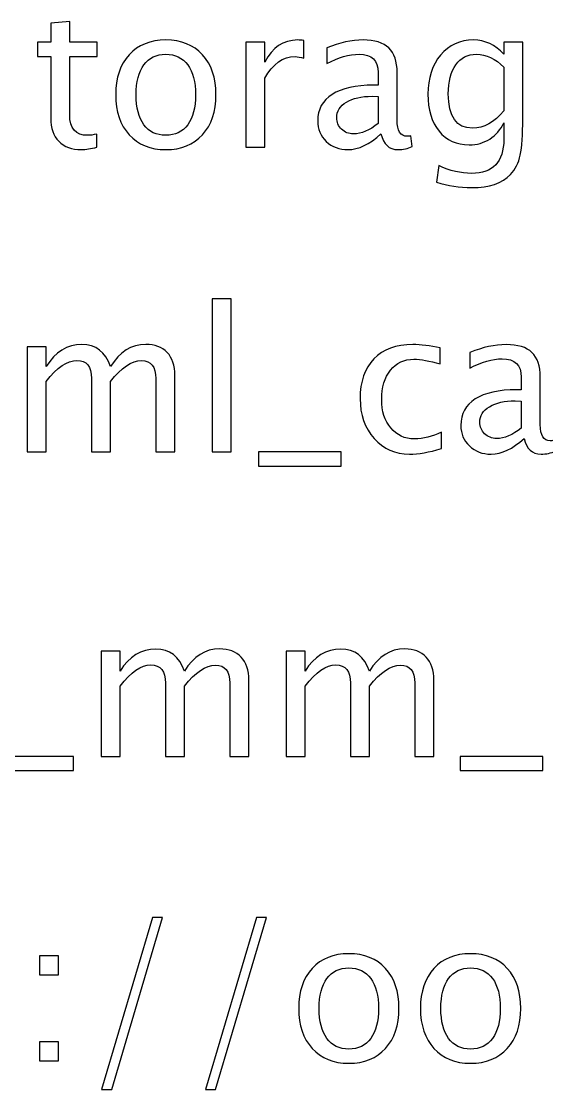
# Model space of a CAD drawing. Header units: centimetres. Extents: x -87 to 69, y -70 to 88.
# Drawn here: x 26.02 to 33.03, y 53.09 to 67.35 of the extents above; entities that cross this region are included whole.
import ezdxf

# ---------------------------------------------------------------- set-up
doc = ezdxf.new("R2010")
doc.units = ezdxf.units.CM
doc.header["$MEASUREMENT"] = 0
doc.layers.add('Layer 1', color=7, linetype='Continuous')

msp = doc.modelspace()

# ---------------------------------------------------------------- linework, layer by layer
at = {"layer": 'Layer 1'}
for points, knots in [([(27.02553, 65.67088), (26.94704, 65.64927), (26.87869, 65.63869), (26.82092, 65.63869), (26.82092, 65.63869), (26.69127, 65.63869), (26.59029, 65.67573), (26.51797, 65.74981), (26.51797, 65.74981), (26.44521, 65.8239), (26.40905, 65.92664), (26.40905, 66.0585), (26.40905, 66.0585), (26.40905, 66.0585), (26.40905, 66.88223), (26.40905, 66.88223), (26.40905, 66.88223), (26.40905, 66.88223), (26.23355, 66.88223), (26.23355, 66.88223), (26.23355, 66.88223), (26.23355, 66.88223), (26.23355, 67.07273), (26.23355, 67.07273), (26.23355, 67.07273), (26.23355, 67.07273), (26.40905, 67.07273), (26.40905, 67.07273), (26.40905, 67.07273), (26.40905, 67.07273), (26.40905, 67.32629), (26.40905, 67.32629), (26.40905, 67.32629), (26.40905, 67.32629), (26.66305, 67.35054), (26.66305, 67.35054), (26.66305, 67.35054), (26.66305, 67.35054), (26.66305, 67.07273), (26.66305, 67.07273), (26.66305, 67.07273), (26.66305, 67.07273), (27.03082, 67.07273), (27.03082, 67.07273), (27.03082, 67.07273), (27.03082, 67.07273), (27.03082, 66.88223), (27.03082, 66.88223), (27.03082, 66.88223), (27.03082, 66.88223), (26.66305, 66.88223), (26.66305, 66.88223), (26.66305, 66.88223), (26.66305, 66.88223), (26.66305, 66.10436), (26.66305, 66.10436), (26.66305, 66.10436), (26.66305, 65.92091), (26.74287, 65.82919), (26.90206, 65.82919), (26.90206, 65.82919), (26.93601, 65.82919), (26.97702, 65.83492), (27.02553, 65.84595), (27.02553, 65.84595), (27.02553, 65.84595), (27.02553, 65.67088), (27.02553, 65.67088)], [0, 0, 0, 0, 0.05555556, 0.05555556, 0.05555556, 0.05555556, 0.11111111, 0.11111111, 0.11111111, 0.11111111, 0.16666667, 0.16666667, 0.16666667, 0.16666667, 0.22222222, 0.22222222, 0.22222222, 0.22222222, 0.27777778, 0.27777778, 0.27777778, 0.27777778, 0.33333333, 0.33333333, 0.33333333, 0.33333333, 0.38888889, 0.38888889, 0.38888889, 0.38888889, 0.44444444, 0.44444444, 0.44444444, 0.44444444, 0.5, 0.5, 0.5, 0.5, 0.55555556, 0.55555556, 0.55555556, 0.55555556, 0.61111111, 0.61111111, 0.61111111, 0.61111111, 0.66666667, 0.66666667, 0.66666667, 0.66666667, 0.72222222, 0.72222222, 0.72222222, 0.72222222, 0.77777778, 0.77777778, 0.77777778, 0.77777778, 0.83333333, 0.83333333, 0.83333333, 0.83333333, 0.88888889, 0.88888889, 0.88888889, 0.88888889, 1, 1, 1, 1]), ([(27.94628, 65.63869), (27.74035, 65.63869), (27.57719, 65.70439), (27.45724, 65.8358), (27.45724, 65.8358), (27.33686, 65.96721), (27.27688, 66.14581), (27.27688, 66.37114), (27.27688, 66.37114), (27.27688, 66.59604), (27.33686, 66.77419), (27.45724, 66.90516), (27.45724, 66.90516), (27.57719, 67.03613), (27.74035, 67.10183), (27.94628, 67.10183), (27.94628, 67.10183), (28.15221, 67.10183), (28.31537, 67.03613), (28.43532, 66.90516), (28.43532, 66.90516), (28.5557, 66.77419), (28.61567, 66.59604), (28.61567, 66.37114), (28.61567, 66.37114), (28.61567, 66.14581), (28.5557, 65.96721), (28.43532, 65.8358), (28.43532, 65.8358), (28.31537, 65.70439), (28.15221, 65.63869), (27.94628, 65.63869)], [0, 0, 0, 0, 0.11111111, 0.11111111, 0.11111111, 0.11111111, 0.22222222, 0.22222222, 0.22222222, 0.22222222, 0.33333333, 0.33333333, 0.33333333, 0.33333333, 0.44444444, 0.44444444, 0.44444444, 0.44444444, 0.55555556, 0.55555556, 0.55555556, 0.55555556, 0.66666667, 0.66666667, 0.66666667, 0.66666667, 0.77777778, 0.77777778, 0.77777778, 0.77777778, 1, 1, 1, 1]), ([(29.01343, 65.67044), (29.01343, 65.67044), (29.01343, 67.07273), (29.01343, 67.07273), (29.01343, 67.07273), (29.01343, 67.07273), (29.26743, 67.07273), (29.26743, 67.07273), (29.26743, 67.07273), (29.26743, 67.07273), (29.26743, 66.80771), (29.26743, 66.80771), (29.26743, 66.80771), (29.36841, 67.00394), (29.51481, 67.10183), (29.70708, 67.10183), (29.70708, 67.10183), (29.7331, 67.10183), (29.76044, 67.09963), (29.78866, 67.09522), (29.78866, 67.09522), (29.78866, 67.09522), (29.78866, 66.85754), (29.78866, 66.85754), (29.78866, 66.85754), (29.74456, 66.87209), (29.70576, 66.87958), (29.67224, 66.87958), (29.67224, 66.87958), (29.51085, 66.87958), (29.37591, 66.78433), (29.26743, 66.59339), (29.26743, 66.59339), (29.26743, 66.59339), (29.26743, 65.67044), (29.26743, 65.67044), (29.26743, 65.67044), (29.26743, 65.67044), (29.01343, 65.67044), (29.01343, 65.67044)], [0, 0, 0, 0, 0.09090909, 0.09090909, 0.09090909, 0.09090909, 0.18181818, 0.18181818, 0.18181818, 0.18181818, 0.27272727, 0.27272727, 0.27272727, 0.27272727, 0.36363636, 0.36363636, 0.36363636, 0.36363636, 0.45454545, 0.45454545, 0.45454545, 0.45454545, 0.54545455, 0.54545455, 0.54545455, 0.54545455, 0.63636364, 0.63636364, 0.63636364, 0.63636364, 0.72727273, 0.72727273, 0.72727273, 0.72727273, 0.81818182, 0.81818182, 0.81818182, 0.81818182, 1, 1, 1, 1]), ([(30.81877, 65.84903), (30.6662, 65.7088), (30.51935, 65.63869), (30.37824, 65.63869), (30.37824, 65.63869), (30.26227, 65.63869), (30.16569, 65.67485), (30.08941, 65.74761), (30.08941, 65.74761), (30.01268, 65.82037), (29.97431, 65.91209), (29.97431, 66.02278), (29.97431, 66.02278), (29.97431, 66.17579), (30.03869, 66.29353), (30.16746, 66.37555), (30.16746, 66.37555), (30.29622, 66.45757), (30.48099, 66.49858), (30.72176, 66.49858), (30.72176, 66.49858), (30.72176, 66.49858), (30.78129, 66.49858), (30.78129, 66.49858), (30.78129, 66.49858), (30.78129, 66.49858), (30.78129, 66.66748), (30.78129, 66.66748), (30.78129, 66.66748), (30.78129, 66.8302), (30.69662, 66.91133), (30.52685, 66.91133), (30.52685, 66.91133), (30.39544, 66.91133), (30.25168, 66.86988), (30.09602, 66.78698), (30.09602, 66.78698), (30.09602, 66.78698), (30.09602, 66.996), (30.09602, 66.996), (30.09602, 66.996), (30.26712, 67.06656), (30.42851, 67.10183), (30.57977, 67.10183), (30.57977, 67.10183), (30.73543, 67.10183), (30.85052, 67.06656), (30.92416, 66.99556), (30.92416, 66.99556), (30.99825, 66.92456), (31.03529, 66.8152), (31.03529, 66.66748), (31.03529, 66.66748), (31.03529, 66.66748), (31.03529, 66.0338), (31.03529, 66.0338), (31.03529, 66.0338), (31.03529, 65.88872), (31.07983, 65.81596), (31.16934, 65.81596), (31.16934, 65.81596), (31.18037, 65.81596), (31.19668, 65.81772), (31.21829, 65.82125), (31.21829, 65.82125), (31.21829, 65.82125), (31.23637, 65.68014), (31.23637, 65.68014), (31.23637, 65.68014), (31.17861, 65.65236), (31.11511, 65.63869), (31.04543, 65.63869), (31.04543, 65.63869), (30.92681, 65.63869), (30.8514, 65.7088), (30.81877, 65.84903)], [0, 0, 0, 0, 0.05, 0.05, 0.05, 0.05, 0.1, 0.1, 0.1, 0.1, 0.15, 0.15, 0.15, 0.15, 0.2, 0.2, 0.2, 0.2, 0.25, 0.25, 0.25, 0.25, 0.3, 0.3, 0.3, 0.3, 0.35, 0.35, 0.35, 0.35, 0.4, 0.4, 0.4, 0.4, 0.45, 0.45, 0.45, 0.45, 0.5, 0.5, 0.5, 0.5, 0.55, 0.55, 0.55, 0.55, 0.6, 0.6, 0.6, 0.6, 0.65, 0.65, 0.65, 0.65, 0.7, 0.7, 0.7, 0.7, 0.75, 0.75, 0.75, 0.75, 0.8, 0.8, 0.8, 0.8, 0.85, 0.85, 0.85, 0.85, 0.9, 0.9, 0.9, 0.9, 1, 1, 1, 1]), ([(31.56225, 65.20477), (31.56225, 65.20477), (31.59224, 65.42438), (31.59224, 65.42438), (31.59224, 65.42438), (31.73952, 65.35559), (31.88548, 65.32119), (32.02968, 65.32119), (32.02968, 65.32119), (32.31587, 65.32119), (32.45919, 65.47288), (32.45919, 65.77583), (32.45919, 65.77583), (32.45919, 65.77583), (32.45919, 65.99632), (32.45919, 65.99632), (32.45919, 65.99632), (32.41509, 65.90327), (32.35247, 65.83139), (32.27089, 65.7798), (32.27089, 65.7798), (32.18931, 65.72821), (32.09847, 65.70219), (31.99837, 65.70219), (31.99837, 65.70219), (31.8286, 65.70219), (31.6941, 65.76304), (31.59488, 65.88475), (31.59488, 65.88475), (31.49566, 66.00646), (31.44583, 66.17138), (31.44583, 66.37952), (31.44583, 66.37952), (31.44583, 66.59251), (31.50228, 66.76625), (31.61517, 66.90075), (31.61517, 66.90075), (31.7285, 67.03481), (31.87446, 67.10183), (32.05393, 67.10183), (32.05393, 67.10183), (32.21092, 67.10183), (32.3463, 67.03833), (32.45919, 66.91089), (32.45919, 66.91089), (32.45919, 66.91089), (32.45919, 67.07273), (32.45919, 67.07273), (32.45919, 67.07273), (32.45919, 67.07273), (32.71319, 67.07273), (32.71319, 67.07273), (32.71319, 67.07273), (32.71319, 67.07273), (32.71319, 66.0532), (32.71319, 66.0532), (32.71319, 66.0532), (32.71319, 65.83404), (32.70172, 65.67176), (32.67879, 65.56637), (32.67879, 65.56637), (32.6563, 65.46098), (32.61309, 65.37455), (32.55047, 65.30752), (32.55047, 65.30752), (32.43934, 65.18978), (32.2656, 65.13069), (32.02968, 65.13069), (32.02968, 65.13069), (31.86784, 65.13069), (31.71218, 65.15539), (31.56225, 65.20477)], [0, 0, 0, 0, 0.05263158, 0.05263158, 0.05263158, 0.05263158, 0.10526316, 0.10526316, 0.10526316, 0.10526316, 0.15789474, 0.15789474, 0.15789474, 0.15789474, 0.21052632, 0.21052632, 0.21052632, 0.21052632, 0.26315789, 0.26315789, 0.26315789, 0.26315789, 0.31578947, 0.31578947, 0.31578947, 0.31578947, 0.36842105, 0.36842105, 0.36842105, 0.36842105, 0.42105263, 0.42105263, 0.42105263, 0.42105263, 0.47368421, 0.47368421, 0.47368421, 0.47368421, 0.52631579, 0.52631579, 0.52631579, 0.52631579, 0.57894737, 0.57894737, 0.57894737, 0.57894737, 0.63157895, 0.63157895, 0.63157895, 0.63157895, 0.68421053, 0.68421053, 0.68421053, 0.68421053, 0.73684211, 0.73684211, 0.73684211, 0.73684211, 0.78947368, 0.78947368, 0.78947368, 0.78947368, 0.84210526, 0.84210526, 0.84210526, 0.84210526, 0.89473684, 0.89473684, 0.89473684, 0.89473684, 1, 1, 1, 1]), ([(27.94584, 65.82919), (28.07152, 65.82919), (28.16941, 65.87637), (28.23908, 65.97118), (28.23908, 65.97118), (28.30832, 66.06555), (28.34315, 66.19917), (28.34315, 66.37114), (28.34315, 66.37114), (28.34315, 66.54268), (28.30832, 66.67586), (28.23908, 66.77022), (28.23908, 66.77022), (28.16941, 66.86415), (28.07152, 66.91133), (27.94584, 66.91133), (27.94584, 66.91133), (27.81972, 66.91133), (27.72183, 66.86415), (27.65303, 66.77022), (27.65303, 66.77022), (27.5838, 66.67586), (27.54941, 66.54268), (27.54941, 66.37114), (27.54941, 66.37114), (27.54941, 66.19917), (27.5838, 66.06555), (27.65303, 65.97118), (27.65303, 65.97118), (27.72183, 65.87637), (27.81972, 65.82919), (27.94584, 65.82919)], [0, 0, 0, 0, 0.11111111, 0.11111111, 0.11111111, 0.11111111, 0.22222222, 0.22222222, 0.22222222, 0.22222222, 0.33333333, 0.33333333, 0.33333333, 0.33333333, 0.44444444, 0.44444444, 0.44444444, 0.44444444, 0.55555556, 0.55555556, 0.55555556, 0.55555556, 0.66666667, 0.66666667, 0.66666667, 0.66666667, 0.77777778, 0.77777778, 0.77777778, 0.77777778, 1, 1, 1, 1]), ([(32.45919, 66.15551), (32.45919, 66.15551), (32.45919, 66.73715), (32.45919, 66.73715), (32.45919, 66.73715), (32.34718, 66.85313), (32.22503, 66.91133), (32.09318, 66.91133), (32.09318, 66.91133), (31.97588, 66.91133), (31.88416, 66.86459), (31.81801, 66.77066), (31.81801, 66.77066), (31.75143, 66.67718), (31.71836, 66.54709), (31.71836, 66.38129), (31.71836, 66.38129), (31.71836, 66.07657), (31.82639, 65.92444), (32.04291, 65.92444), (32.04291, 65.92444), (32.19019, 65.92444), (32.3291, 66.00161), (32.45919, 66.15551)], [0, 0, 0, 0, 0.14285714, 0.14285714, 0.14285714, 0.14285714, 0.28571429, 0.28571429, 0.28571429, 0.28571429, 0.42857143, 0.42857143, 0.42857143, 0.42857143, 0.57142857, 0.57142857, 0.57142857, 0.57142857, 0.71428571, 0.71428571, 0.71428571, 0.71428571, 1, 1, 1, 1]), ([(30.78129, 65.9875), (30.78129, 65.9875), (30.78129, 66.34777), (30.78129, 66.34777), (30.78129, 66.34777), (30.78129, 66.34777), (30.69971, 66.35042), (30.69971, 66.35042), (30.69971, 66.35042), (30.5586, 66.35042), (30.44483, 66.3244), (30.35796, 66.27237), (30.35796, 66.27237), (30.27153, 66.21989), (30.22831, 66.15066), (30.22831, 66.06423), (30.22831, 66.06423), (30.22831, 66.00381), (30.24992, 65.95266), (30.29269, 65.91077), (30.29269, 65.91077), (30.33591, 65.86888), (30.38838, 65.84771), (30.45056, 65.84771), (30.45056, 65.84771), (30.55639, 65.84771), (30.66664, 65.89445), (30.78129, 65.9875)], [0, 0, 0, 0, 0.125, 0.125, 0.125, 0.125, 0.25, 0.25, 0.25, 0.25, 0.375, 0.375, 0.375, 0.375, 0.5, 0.5, 0.5, 0.5, 0.625, 0.625, 0.625, 0.625, 0.75, 0.75, 0.75, 0.75, 1, 1, 1, 1]), ([(28.5643, 61.60468), (28.5643, 61.60468), (28.5643, 63.64461), (28.5643, 63.64461), (28.5643, 63.64461), (28.5643, 63.64461), (28.8183, 63.64461), (28.8183, 63.64461), (28.8183, 63.64461), (28.8183, 63.64461), (28.8183, 61.60468), (28.8183, 61.60468), (28.8183, 61.60468), (28.8183, 61.60468), (28.5643, 61.60468), (28.5643, 61.60468)], [0, 0, 0, 0, 0.2, 0.2, 0.2, 0.2, 0.4, 0.4, 0.4, 0.4, 0.6, 0.6, 0.6, 0.6, 1, 1, 1, 1]), ([(26.09398, 61.60468), (26.09398, 61.60468), (26.09398, 63.00697), (26.09398, 63.00697), (26.09398, 63.00697), (26.09398, 63.00697), (26.34798, 63.00697), (26.34798, 63.00697), (26.34798, 63.00697), (26.34798, 63.00697), (26.34798, 62.74195), (26.34798, 62.74195), (26.34798, 62.74195), (26.47189, 62.93818), (26.63064, 63.03607), (26.82511, 63.03607), (26.82511, 63.03607), (27.01252, 63.03607), (27.13996, 62.93818), (27.20787, 62.74195), (27.20787, 62.74195), (27.32826, 62.93994), (27.48525, 63.03872), (27.67795, 63.03872), (27.67795, 63.03872), (27.80098, 63.03872), (27.89667, 63.00256), (27.96502, 62.9298), (27.96502, 62.9298), (28.03337, 62.85704), (28.06777, 62.75518), (28.06777, 62.62421), (28.06777, 62.62421), (28.06777, 62.62421), (28.06777, 61.60468), (28.06777, 61.60468), (28.06777, 61.60468), (28.06777, 61.60468), (27.81377, 61.60468), (27.81377, 61.60468), (27.81377, 61.60468), (27.81377, 61.60468), (27.81377, 62.58231), (27.81377, 62.58231), (27.81377, 62.58231), (27.81377, 62.74195), (27.75027, 62.82176), (27.62327, 62.82176), (27.62327, 62.82176), (27.49142, 62.82176), (27.35295, 62.72872), (27.20787, 62.54219), (27.20787, 62.54219), (27.20787, 62.54219), (27.20787, 61.60468), (27.20787, 61.60468), (27.20787, 61.60468), (27.20787, 61.60468), (26.95387, 61.60468), (26.95387, 61.60468), (26.95387, 61.60468), (26.95387, 61.60468), (26.95387, 62.5832), (26.95387, 62.5832), (26.95387, 62.5832), (26.95387, 62.74415), (26.88949, 62.82441), (26.76029, 62.82441), (26.76029, 62.82441), (26.63197, 62.82441), (26.49438, 62.73092), (26.34798, 62.54351), (26.34798, 62.54351), (26.34798, 62.54351), (26.34798, 61.60468), (26.34798, 61.60468), (26.34798, 61.60468), (26.34798, 61.60468), (26.09398, 61.60468), (26.09398, 61.60468)], [0, 0, 0, 0, 0.04761905, 0.04761905, 0.04761905, 0.04761905, 0.0952381, 0.0952381, 0.0952381, 0.0952381, 0.14285714, 0.14285714, 0.14285714, 0.14285714, 0.19047619, 0.19047619, 0.19047619, 0.19047619, 0.23809524, 0.23809524, 0.23809524, 0.23809524, 0.28571429, 0.28571429, 0.28571429, 0.28571429, 0.33333333, 0.33333333, 0.33333333, 0.33333333, 0.38095238, 0.38095238, 0.38095238, 0.38095238, 0.42857143, 0.42857143, 0.42857143, 0.42857143, 0.47619048, 0.47619048, 0.47619048, 0.47619048, 0.52380952, 0.52380952, 0.52380952, 0.52380952, 0.57142857, 0.57142857, 0.57142857, 0.57142857, 0.61904762, 0.61904762, 0.61904762, 0.61904762, 0.66666667, 0.66666667, 0.66666667, 0.66666667, 0.71428571, 0.71428571, 0.71428571, 0.71428571, 0.76190476, 0.76190476, 0.76190476, 0.76190476, 0.80952381, 0.80952381, 0.80952381, 0.80952381, 0.85714286, 0.85714286, 0.85714286, 0.85714286, 0.9047619, 0.9047619, 0.9047619, 0.9047619, 1, 1, 1, 1]), ([(31.62552, 61.64701), (31.46103, 61.59762), (31.31904, 61.57293), (31.19954, 61.57293), (31.19954, 61.57293), (31.00992, 61.57293), (30.85293, 61.64304), (30.72814, 61.78283), (30.72814, 61.78283), (30.60334, 61.92306), (30.54072, 62.09989), (30.54072, 62.31288), (30.54072, 62.31288), (30.54072, 62.54042), (30.60246, 62.71813), (30.72593, 62.84513), (30.72593, 62.84513), (30.8494, 62.97257), (31.02182, 63.03607), (31.24319, 63.03607), (31.24319, 63.03607), (31.35211, 63.03607), (31.4747, 63.02108), (31.60964, 62.99109), (31.60964, 62.99109), (31.60964, 62.99109), (31.60964, 62.77678), (31.60964, 62.77678), (31.60964, 62.77678), (31.46632, 62.81912), (31.34947, 62.84028), (31.25951, 62.84028), (31.25951, 62.84028), (31.12898, 62.84028), (31.02447, 62.79133), (30.94642, 62.69388), (30.94642, 62.69388), (30.86837, 62.59643), (30.82912, 62.46634), (30.82912, 62.30406), (30.82912, 62.30406), (30.82912, 62.14663), (30.86969, 62.01963), (30.95039, 61.92218), (30.95039, 61.92218), (31.03109, 61.82517), (31.13648, 61.77666), (31.26745, 61.77666), (31.26745, 61.77666), (31.38342, 61.77666), (31.50248, 61.80665), (31.62552, 61.86662), (31.62552, 61.86662), (31.62552, 61.86662), (31.62552, 61.64701), (31.62552, 61.64701)], [0, 0, 0, 0, 0.06666667, 0.06666667, 0.06666667, 0.06666667, 0.13333333, 0.13333333, 0.13333333, 0.13333333, 0.2, 0.2, 0.2, 0.2, 0.26666667, 0.26666667, 0.26666667, 0.26666667, 0.33333333, 0.33333333, 0.33333333, 0.33333333, 0.4, 0.4, 0.4, 0.4, 0.46666667, 0.46666667, 0.46666667, 0.46666667, 0.53333333, 0.53333333, 0.53333333, 0.53333333, 0.6, 0.6, 0.6, 0.6, 0.66666667, 0.66666667, 0.66666667, 0.66666667, 0.73333333, 0.73333333, 0.73333333, 0.73333333, 0.8, 0.8, 0.8, 0.8, 0.86666667, 0.86666667, 0.86666667, 0.86666667, 1, 1, 1, 1]), ([(32.72971, 61.78327), (32.57714, 61.64304), (32.43029, 61.57293), (32.28918, 61.57293), (32.28918, 61.57293), (32.17321, 61.57293), (32.07663, 61.60909), (32.00035, 61.68185), (32.00035, 61.68185), (31.92362, 61.75461), (31.88525, 61.84633), (31.88525, 61.95702), (31.88525, 61.95702), (31.88525, 62.11003), (31.94963, 62.22777), (32.0784, 62.30979), (32.0784, 62.30979), (32.20716, 62.39181), (32.39193, 62.43282), (32.6327, 62.43282), (32.6327, 62.43282), (32.6327, 62.43282), (32.69223, 62.43282), (32.69223, 62.43282), (32.69223, 62.43282), (32.69223, 62.43282), (32.69223, 62.60172), (32.69223, 62.60172), (32.69223, 62.60172), (32.69223, 62.76444), (32.60756, 62.84557), (32.43779, 62.84557), (32.43779, 62.84557), (32.30638, 62.84557), (32.16262, 62.80412), (32.00696, 62.72122), (32.00696, 62.72122), (32.00696, 62.72122), (32.00696, 62.93024), (32.00696, 62.93024), (32.00696, 62.93024), (32.17806, 63.0008), (32.33945, 63.03607), (32.49071, 63.03607), (32.49071, 63.03607), (32.64637, 63.03607), (32.76146, 63.0008), (32.8351, 62.9298), (32.8351, 62.9298), (32.90919, 62.8588), (32.94623, 62.74944), (32.94623, 62.60172), (32.94623, 62.60172), (32.94623, 62.60172), (32.94623, 61.96804), (32.94623, 61.96804), (32.94623, 61.96804), (32.94623, 61.82296), (32.99077, 61.7502), (33.08028, 61.7502), (33.08028, 61.7502), (33.09131, 61.7502), (33.10762, 61.75196), (33.12923, 61.75549), (33.12923, 61.75549), (33.12923, 61.75549), (33.14731, 61.61438), (33.14731, 61.61438), (33.14731, 61.61438), (33.08955, 61.5866), (33.02605, 61.57293), (32.95637, 61.57293), (32.95637, 61.57293), (32.83775, 61.57293), (32.76234, 61.64304), (32.72971, 61.78327)], [0, 0, 0, 0, 0.05, 0.05, 0.05, 0.05, 0.1, 0.1, 0.1, 0.1, 0.15, 0.15, 0.15, 0.15, 0.2, 0.2, 0.2, 0.2, 0.25, 0.25, 0.25, 0.25, 0.3, 0.3, 0.3, 0.3, 0.35, 0.35, 0.35, 0.35, 0.4, 0.4, 0.4, 0.4, 0.45, 0.45, 0.45, 0.45, 0.5, 0.5, 0.5, 0.5, 0.55, 0.55, 0.55, 0.55, 0.6, 0.6, 0.6, 0.6, 0.65, 0.65, 0.65, 0.65, 0.7, 0.7, 0.7, 0.7, 0.75, 0.75, 0.75, 0.75, 0.8, 0.8, 0.8, 0.8, 0.85, 0.85, 0.85, 0.85, 0.9, 0.9, 0.9, 0.9, 1, 1, 1, 1]), ([(32.69223, 61.92174), (32.69223, 61.92174), (32.69223, 62.28201), (32.69223, 62.28201), (32.69223, 62.28201), (32.69223, 62.28201), (32.61065, 62.28466), (32.61065, 62.28466), (32.61065, 62.28466), (32.46954, 62.28466), (32.35577, 62.25864), (32.2689, 62.20661), (32.2689, 62.20661), (32.18247, 62.15413), (32.13925, 62.0849), (32.13925, 61.99847), (32.13925, 61.99847), (32.13925, 61.93805), (32.16086, 61.8869), (32.20363, 61.84501), (32.20363, 61.84501), (32.24685, 61.80312), (32.29932, 61.78195), (32.3615, 61.78195), (32.3615, 61.78195), (32.46733, 61.78195), (32.57758, 61.82869), (32.69223, 61.92174)], [0, 0, 0, 0, 0.125, 0.125, 0.125, 0.125, 0.25, 0.25, 0.25, 0.25, 0.375, 0.375, 0.375, 0.375, 0.5, 0.5, 0.5, 0.5, 0.625, 0.625, 0.625, 0.625, 0.75, 0.75, 0.75, 0.75, 1, 1, 1, 1]), ([(29.18606, 61.41418), (29.18606, 61.41418), (29.18606, 61.60468), (29.18606, 61.60468), (29.18606, 61.60468), (29.18606, 61.60468), (30.28673, 61.60468), (30.28673, 61.60468), (30.28673, 61.60468), (30.28673, 61.60468), (30.28673, 61.41418), (30.28673, 61.41418), (30.28673, 61.41418), (30.28673, 61.41418), (29.18606, 61.41418), (29.18606, 61.41418)], [0, 0, 0, 0, 0.2, 0.2, 0.2, 0.2, 0.4, 0.4, 0.4, 0.4, 0.6, 0.6, 0.6, 0.6, 1, 1, 1, 1]), ([(27.08108, 57.53892), (27.08108, 57.53892), (27.08108, 58.94121), (27.08108, 58.94121), (27.08108, 58.94121), (27.08108, 58.94121), (27.33508, 58.94121), (27.33508, 58.94121), (27.33508, 58.94121), (27.33508, 58.94121), (27.33508, 58.67619), (27.33508, 58.67619), (27.33508, 58.67619), (27.45899, 58.87242), (27.61774, 58.97031), (27.81221, 58.97031), (27.81221, 58.97031), (27.99962, 58.97031), (28.12706, 58.87242), (28.19497, 58.67619), (28.19497, 58.67619), (28.31536, 58.87418), (28.47235, 58.97296), (28.66505, 58.97296), (28.66505, 58.97296), (28.78808, 58.97296), (28.88377, 58.9368), (28.95212, 58.86404), (28.95212, 58.86404), (29.02047, 58.79128), (29.05487, 58.68942), (29.05487, 58.55845), (29.05487, 58.55845), (29.05487, 58.55845), (29.05487, 57.53892), (29.05487, 57.53892), (29.05487, 57.53892), (29.05487, 57.53892), (28.80087, 57.53892), (28.80087, 57.53892), (28.80087, 57.53892), (28.80087, 57.53892), (28.80087, 58.51655), (28.80087, 58.51655), (28.80087, 58.51655), (28.80087, 58.67619), (28.73737, 58.756), (28.61037, 58.756), (28.61037, 58.756), (28.47852, 58.756), (28.34005, 58.66296), (28.19497, 58.47643), (28.19497, 58.47643), (28.19497, 58.47643), (28.19497, 57.53892), (28.19497, 57.53892), (28.19497, 57.53892), (28.19497, 57.53892), (27.94097, 57.53892), (27.94097, 57.53892), (27.94097, 57.53892), (27.94097, 57.53892), (27.94097, 58.51744), (27.94097, 58.51744), (27.94097, 58.51744), (27.94097, 58.67839), (27.87659, 58.75865), (27.74739, 58.75865), (27.74739, 58.75865), (27.61907, 58.75865), (27.48148, 58.66516), (27.33508, 58.47775), (27.33508, 58.47775), (27.33508, 58.47775), (27.33508, 57.53892), (27.33508, 57.53892), (27.33508, 57.53892), (27.33508, 57.53892), (27.08108, 57.53892), (27.08108, 57.53892)], [0, 0, 0, 0, 0.04761905, 0.04761905, 0.04761905, 0.04761905, 0.0952381, 0.0952381, 0.0952381, 0.0952381, 0.14285714, 0.14285714, 0.14285714, 0.14285714, 0.19047619, 0.19047619, 0.19047619, 0.19047619, 0.23809524, 0.23809524, 0.23809524, 0.23809524, 0.28571429, 0.28571429, 0.28571429, 0.28571429, 0.33333333, 0.33333333, 0.33333333, 0.33333333, 0.38095238, 0.38095238, 0.38095238, 0.38095238, 0.42857143, 0.42857143, 0.42857143, 0.42857143, 0.47619048, 0.47619048, 0.47619048, 0.47619048, 0.52380952, 0.52380952, 0.52380952, 0.52380952, 0.57142857, 0.57142857, 0.57142857, 0.57142857, 0.61904762, 0.61904762, 0.61904762, 0.61904762, 0.66666667, 0.66666667, 0.66666667, 0.66666667, 0.71428571, 0.71428571, 0.71428571, 0.71428571, 0.76190476, 0.76190476, 0.76190476, 0.76190476, 0.80952381, 0.80952381, 0.80952381, 0.80952381, 0.85714286, 0.85714286, 0.85714286, 0.85714286, 0.9047619, 0.9047619, 0.9047619, 0.9047619, 1, 1, 1, 1]), ([(29.5514, 57.53892), (29.5514, 57.53892), (29.5514, 58.94121), (29.5514, 58.94121), (29.5514, 58.94121), (29.5514, 58.94121), (29.8054, 58.94121), (29.8054, 58.94121), (29.8054, 58.94121), (29.8054, 58.94121), (29.8054, 58.67619), (29.8054, 58.67619), (29.8054, 58.67619), (29.92931, 58.87242), (30.08806, 58.97031), (30.28253, 58.97031), (30.28253, 58.97031), (30.46994, 58.97031), (30.59738, 58.87242), (30.66529, 58.67619), (30.66529, 58.67619), (30.78568, 58.87418), (30.94267, 58.97296), (31.13537, 58.97296), (31.13537, 58.97296), (31.2584, 58.97296), (31.35409, 58.9368), (31.42244, 58.86404), (31.42244, 58.86404), (31.49079, 58.79128), (31.52519, 58.68942), (31.52519, 58.55845), (31.52519, 58.55845), (31.52519, 58.55845), (31.52519, 57.53892), (31.52519, 57.53892), (31.52519, 57.53892), (31.52519, 57.53892), (31.27119, 57.53892), (31.27119, 57.53892), (31.27119, 57.53892), (31.27119, 57.53892), (31.27119, 58.51655), (31.27119, 58.51655), (31.27119, 58.51655), (31.27119, 58.67619), (31.20769, 58.756), (31.08069, 58.756), (31.08069, 58.756), (30.94884, 58.756), (30.81037, 58.66296), (30.66529, 58.47643), (30.66529, 58.47643), (30.66529, 58.47643), (30.66529, 57.53892), (30.66529, 57.53892), (30.66529, 57.53892), (30.66529, 57.53892), (30.41129, 57.53892), (30.41129, 57.53892), (30.41129, 57.53892), (30.41129, 57.53892), (30.41129, 58.51744), (30.41129, 58.51744), (30.41129, 58.51744), (30.41129, 58.67839), (30.34691, 58.75865), (30.21771, 58.75865), (30.21771, 58.75865), (30.08939, 58.75865), (29.9518, 58.66516), (29.8054, 58.47775), (29.8054, 58.47775), (29.8054, 58.47775), (29.8054, 57.53892), (29.8054, 57.53892), (29.8054, 57.53892), (29.8054, 57.53892), (29.5514, 57.53892), (29.5514, 57.53892)], [0, 0, 0, 0, 0.04761905, 0.04761905, 0.04761905, 0.04761905, 0.0952381, 0.0952381, 0.0952381, 0.0952381, 0.14285714, 0.14285714, 0.14285714, 0.14285714, 0.19047619, 0.19047619, 0.19047619, 0.19047619, 0.23809524, 0.23809524, 0.23809524, 0.23809524, 0.28571429, 0.28571429, 0.28571429, 0.28571429, 0.33333333, 0.33333333, 0.33333333, 0.33333333, 0.38095238, 0.38095238, 0.38095238, 0.38095238, 0.42857143, 0.42857143, 0.42857143, 0.42857143, 0.47619048, 0.47619048, 0.47619048, 0.47619048, 0.52380952, 0.52380952, 0.52380952, 0.52380952, 0.57142857, 0.57142857, 0.57142857, 0.57142857, 0.61904762, 0.61904762, 0.61904762, 0.61904762, 0.66666667, 0.66666667, 0.66666667, 0.66666667, 0.71428571, 0.71428571, 0.71428571, 0.71428571, 0.76190476, 0.76190476, 0.76190476, 0.76190476, 0.80952381, 0.80952381, 0.80952381, 0.80952381, 0.85714286, 0.85714286, 0.85714286, 0.85714286, 0.9047619, 0.9047619, 0.9047619, 0.9047619, 1, 1, 1, 1]), ([(25.61529, 57.34842), (25.61529, 57.34842), (25.61529, 57.53892), (25.61529, 57.53892), (25.61529, 57.53892), (25.61529, 57.53892), (26.71596, 57.53892), (26.71596, 57.53892), (26.71596, 57.53892), (26.71596, 57.53892), (26.71596, 57.34842), (26.71596, 57.34842), (26.71596, 57.34842), (26.71596, 57.34842), (25.61529, 57.34842), (25.61529, 57.34842)], [0, 0, 0, 0, 0.2, 0.2, 0.2, 0.2, 0.4, 0.4, 0.4, 0.4, 0.6, 0.6, 0.6, 0.6, 1, 1, 1, 1]), ([(31.87884, 57.34842), (31.87884, 57.34842), (31.87884, 57.53892), (31.87884, 57.53892), (31.87884, 57.53892), (31.87884, 57.53892), (32.97951, 57.53892), (32.97951, 57.53892), (32.97951, 57.53892), (32.97951, 57.53892), (32.97951, 57.34842), (32.97951, 57.34842), (32.97951, 57.34842), (32.97951, 57.34842), (31.87884, 57.34842), (31.87884, 57.34842)], [0, 0, 0, 0, 0.2, 0.2, 0.2, 0.2, 0.4, 0.4, 0.4, 0.4, 0.6, 0.6, 0.6, 0.6, 1, 1, 1, 1]), ([(27.08925, 53.08951), (27.08925, 53.08951), (27.76967, 55.3861), (27.76967, 55.3861), (27.76967, 55.3861), (27.76967, 55.3861), (27.90417, 55.3861), (27.90417, 55.3861), (27.90417, 55.3861), (27.90417, 55.3861), (27.22375, 53.08951), (27.22375, 53.08951), (27.22375, 53.08951), (27.22375, 53.08951), (27.08925, 53.08951), (27.08925, 53.08951)], [0, 0, 0, 0, 0.2, 0.2, 0.2, 0.2, 0.4, 0.4, 0.4, 0.4, 0.6, 0.6, 0.6, 0.6, 1, 1, 1, 1]), ([(28.47655, 53.08951), (28.47655, 53.08951), (29.15697, 55.3861), (29.15697, 55.3861), (29.15697, 55.3861), (29.15697, 55.3861), (29.29147, 55.3861), (29.29147, 55.3861), (29.29147, 55.3861), (29.29147, 55.3861), (28.61105, 53.08951), (28.61105, 53.08951), (28.61105, 53.08951), (28.61105, 53.08951), (28.47655, 53.08951), (28.47655, 53.08951)], [0, 0, 0, 0, 0.2, 0.2, 0.2, 0.2, 0.4, 0.4, 0.4, 0.4, 0.6, 0.6, 0.6, 0.6, 1, 1, 1, 1]), ([(26.25758, 54.62145), (26.25758, 54.62145), (26.25758, 54.87545), (26.25758, 54.87545), (26.25758, 54.87545), (26.25758, 54.87545), (26.51158, 54.87545), (26.51158, 54.87545), (26.51158, 54.87545), (26.51158, 54.87545), (26.51158, 54.62145), (26.51158, 54.62145), (26.51158, 54.62145), (26.51158, 54.62145), (26.25758, 54.62145), (26.25758, 54.62145)], [0, 0, 0, 0, 0.2, 0.2, 0.2, 0.2, 0.4, 0.4, 0.4, 0.4, 0.6, 0.6, 0.6, 0.6, 1, 1, 1, 1]), ([(30.39037, 53.44141), (30.18444, 53.44141), (30.02128, 53.50711), (29.90133, 53.63852), (29.90133, 53.63852), (29.78095, 53.76993), (29.72097, 53.94853), (29.72097, 54.17386), (29.72097, 54.17386), (29.72097, 54.39876), (29.78095, 54.57691), (29.90133, 54.70788), (29.90133, 54.70788), (30.02128, 54.83885), (30.18444, 54.90455), (30.39037, 54.90455), (30.39037, 54.90455), (30.5963, 54.90455), (30.75946, 54.83885), (30.87941, 54.70788), (30.87941, 54.70788), (30.99979, 54.57691), (31.05976, 54.39876), (31.05976, 54.17386), (31.05976, 54.17386), (31.05976, 53.94853), (30.99979, 53.76993), (30.87941, 53.63852), (30.87941, 53.63852), (30.75946, 53.50711), (30.5963, 53.44141), (30.39037, 53.44141)], [0, 0, 0, 0, 0.11111111, 0.11111111, 0.11111111, 0.11111111, 0.22222222, 0.22222222, 0.22222222, 0.22222222, 0.33333333, 0.33333333, 0.33333333, 0.33333333, 0.44444444, 0.44444444, 0.44444444, 0.44444444, 0.55555556, 0.55555556, 0.55555556, 0.55555556, 0.66666667, 0.66666667, 0.66666667, 0.66666667, 0.77777778, 0.77777778, 0.77777778, 0.77777778, 1, 1, 1, 1]), ([(32.01579, 53.44141), (31.80986, 53.44141), (31.6467, 53.50711), (31.52675, 53.63852), (31.52675, 53.63852), (31.40637, 53.76993), (31.34639, 53.94853), (31.34639, 54.17386), (31.34639, 54.17386), (31.34639, 54.39876), (31.40637, 54.57691), (31.52675, 54.70788), (31.52675, 54.70788), (31.6467, 54.83885), (31.80986, 54.90455), (32.01579, 54.90455), (32.01579, 54.90455), (32.22172, 54.90455), (32.38488, 54.83885), (32.50483, 54.70788), (32.50483, 54.70788), (32.62521, 54.57691), (32.68518, 54.39876), (32.68518, 54.17386), (32.68518, 54.17386), (32.68518, 53.94853), (32.62521, 53.76993), (32.50483, 53.63852), (32.50483, 53.63852), (32.38488, 53.50711), (32.22172, 53.44141), (32.01579, 53.44141)], [0, 0, 0, 0, 0.11111111, 0.11111111, 0.11111111, 0.11111111, 0.22222222, 0.22222222, 0.22222222, 0.22222222, 0.33333333, 0.33333333, 0.33333333, 0.33333333, 0.44444444, 0.44444444, 0.44444444, 0.44444444, 0.55555556, 0.55555556, 0.55555556, 0.55555556, 0.66666667, 0.66666667, 0.66666667, 0.66666667, 0.77777778, 0.77777778, 0.77777778, 0.77777778, 1, 1, 1, 1]), ([(30.38993, 53.63191), (30.51561, 53.63191), (30.6135, 53.67909), (30.68317, 53.7739), (30.68317, 53.7739), (30.75241, 53.86827), (30.78724, 54.00189), (30.78724, 54.17386), (30.78724, 54.17386), (30.78724, 54.3454), (30.75241, 54.47858), (30.68317, 54.57294), (30.68317, 54.57294), (30.6135, 54.66687), (30.51561, 54.71405), (30.38993, 54.71405), (30.38993, 54.71405), (30.26381, 54.71405), (30.16592, 54.66687), (30.09712, 54.57294), (30.09712, 54.57294), (30.02789, 54.47858), (29.9935, 54.3454), (29.9935, 54.17386), (29.9935, 54.17386), (29.9935, 54.00189), (30.02789, 53.86827), (30.09712, 53.7739), (30.09712, 53.7739), (30.16592, 53.67909), (30.26381, 53.63191), (30.38993, 53.63191)], [0, 0, 0, 0, 0.11111111, 0.11111111, 0.11111111, 0.11111111, 0.22222222, 0.22222222, 0.22222222, 0.22222222, 0.33333333, 0.33333333, 0.33333333, 0.33333333, 0.44444444, 0.44444444, 0.44444444, 0.44444444, 0.55555556, 0.55555556, 0.55555556, 0.55555556, 0.66666667, 0.66666667, 0.66666667, 0.66666667, 0.77777778, 0.77777778, 0.77777778, 0.77777778, 1, 1, 1, 1]), ([(32.01535, 53.63191), (32.14103, 53.63191), (32.23892, 53.67909), (32.30859, 53.7739), (32.30859, 53.7739), (32.37783, 53.86827), (32.41266, 54.00189), (32.41266, 54.17386), (32.41266, 54.17386), (32.41266, 54.3454), (32.37783, 54.47858), (32.30859, 54.57294), (32.30859, 54.57294), (32.23892, 54.66687), (32.14103, 54.71405), (32.01535, 54.71405), (32.01535, 54.71405), (31.88923, 54.71405), (31.79134, 54.66687), (31.72254, 54.57294), (31.72254, 54.57294), (31.65331, 54.47858), (31.61892, 54.3454), (31.61892, 54.17386), (31.61892, 54.17386), (31.61892, 54.00189), (31.65331, 53.86827), (31.72254, 53.7739), (31.72254, 53.7739), (31.79134, 53.67909), (31.88923, 53.63191), (32.01535, 53.63191)], [0, 0, 0, 0, 0.11111111, 0.11111111, 0.11111111, 0.11111111, 0.22222222, 0.22222222, 0.22222222, 0.22222222, 0.33333333, 0.33333333, 0.33333333, 0.33333333, 0.44444444, 0.44444444, 0.44444444, 0.44444444, 0.55555556, 0.55555556, 0.55555556, 0.55555556, 0.66666667, 0.66666667, 0.66666667, 0.66666667, 0.77777778, 0.77777778, 0.77777778, 0.77777778, 1, 1, 1, 1]), ([(26.25758, 53.47316), (26.25758, 53.47316), (26.25758, 53.72716), (26.25758, 53.72716), (26.25758, 53.72716), (26.25758, 53.72716), (26.51158, 53.72716), (26.51158, 53.72716), (26.51158, 53.72716), (26.51158, 53.72716), (26.51158, 53.47316), (26.51158, 53.47316), (26.51158, 53.47316), (26.51158, 53.47316), (26.25758, 53.47316), (26.25758, 53.47316)], [0, 0, 0, 0, 0.2, 0.2, 0.2, 0.2, 0.4, 0.4, 0.4, 0.4, 0.6, 0.6, 0.6, 0.6, 1, 1, 1, 1])]:
    msp.add_open_spline(points, degree=3, knots=knots, dxfattribs=at)

doc.saveas('drawing.dxf')
